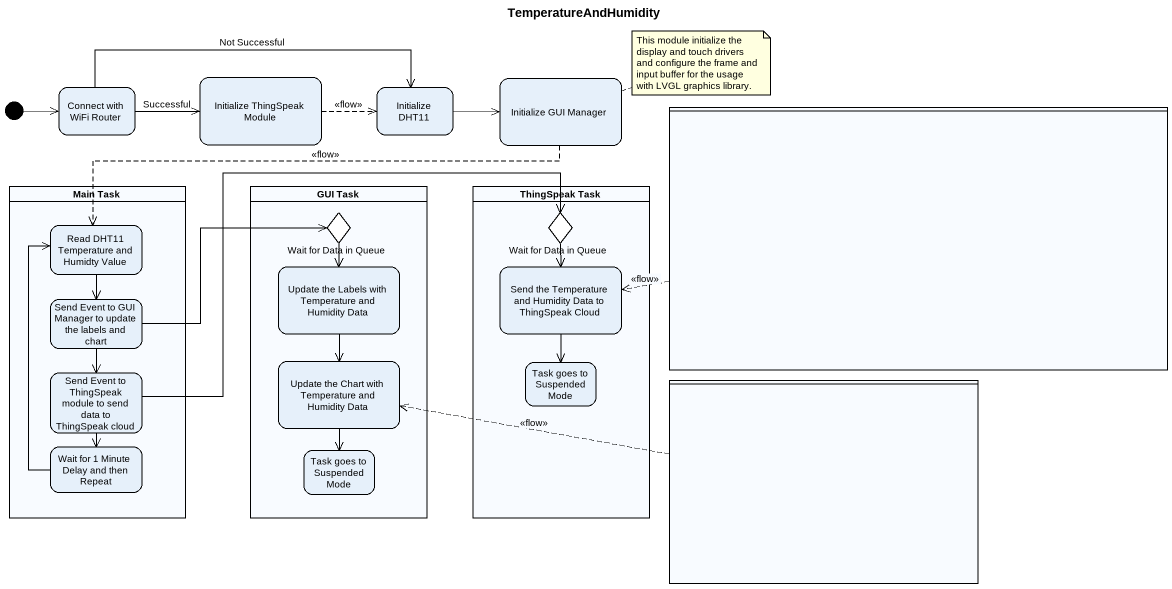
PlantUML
@startuml
title TemperatureAndHumidity
hide empty description
state "Connect with WiFi Router" as Connect_with_WiFi_Router
state "Initialize ThingSpeak Module" as Initialize_ThingSpeak_Module
state "Initialize DHT11" as Initialize_DHT11
state "Initialize GUI Manager" as Initialize_GUI_Manager
state " " as lane1 <<partition>>
state "Main Task" as Main_Task <<partition>> {
  state "Read DHT11 Temperature and Humidty Value" as Read_DHT11_Temperature_and
  state "Send Event to GUI Manager to update the labels and chart" as Send_Event_to_GUI_Manager
  state "Send Event to ThingSpeak module to send data to ThingSpeak cloud" as Send_Event_to_ThingSpeak
  state "Wait for 1 Minute Delay and then Repeat" as Wait_for_1_Minute_Delay_and
}
state "GUI Task" as GUI_Task <<partition>> {
  state "Wait for Data in Queue" as Wait_for_Data_in_Queue <<choice>>
  state "Update the Labels with Temperature and Humidity Data" as Update_the_Labels_with
  state "Update the Chart with Temperature and Humidity Data" as Update_the_Chart_with
  state "Task goes to Suspended Mode" as Task_goes_to_Suspended_Mode_2
}
state "ThingSpeak Task" as ThingSpeak_Task <<partition>> {
  state "Wait for Data in Queue" as Wait_for_Data_in_Queue_2 <<choice>>
  state "Send the Temperature and Humidity Data to ThingSpeak Cloud" as Send_the_Temperature_and
  state "Task goes to Suspended Mode" as Task_goes_to_Suspended_Mode
}
state " " as lane2 <<partition>>
[*] -right-> Connect_with_WiFi_Router
Connect_with_WiFi_Router -right-> Initialize_ThingSpeak_Module : Successful
Connect_with_WiFi_Router -right-> Initialize_DHT11 : Not Successful
Initialize_ThingSpeak_Module -right[dashed]-> Initialize_DHT11 : <<flow>>
Initialize_DHT11 -right-> Initialize_GUI_Manager
Initialize_GUI_Manager -left[dashed]-> Read_DHT11_Temperature_and : <<flow>>
lane1 -left[dashed]-> Send_the_Temperature_and : <<flow>>
Read_DHT11_Temperature_and --> Send_Event_to_GUI_Manager
Wait_for_Data_in_Queue --> Update_the_Labels_with
Wait_for_Data_in_Queue_2 --> Send_the_Temperature_and
Update_the_Labels_with --> Update_the_Chart_with
Send_the_Temperature_and --> Task_goes_to_Suspended_Mode
Send_Event_to_GUI_Manager -right-> Wait_for_Data_in_Queue
Send_Event_to_GUI_Manager --> Send_Event_to_ThingSpeak
Update_the_Chart_with --> Task_goes_to_Suspended_Mode_2
Send_Event_to_ThingSpeak -right-> Wait_for_Data_in_Queue_2
Send_Event_to_ThingSpeak --> Wait_for_1_Minute_Delay_and
lane2 -left[dashed]-> Update_the_Chart_with : <<flow>>
Wait_for_1_Minute_Delay_and -up-> Read_DHT11_Temperature_and
note right of Initialize_GUI_Manager : This module initialize the display and touch drivers and configure the frame and input buffer for the usage with LVGL graphics library.
@enduml
